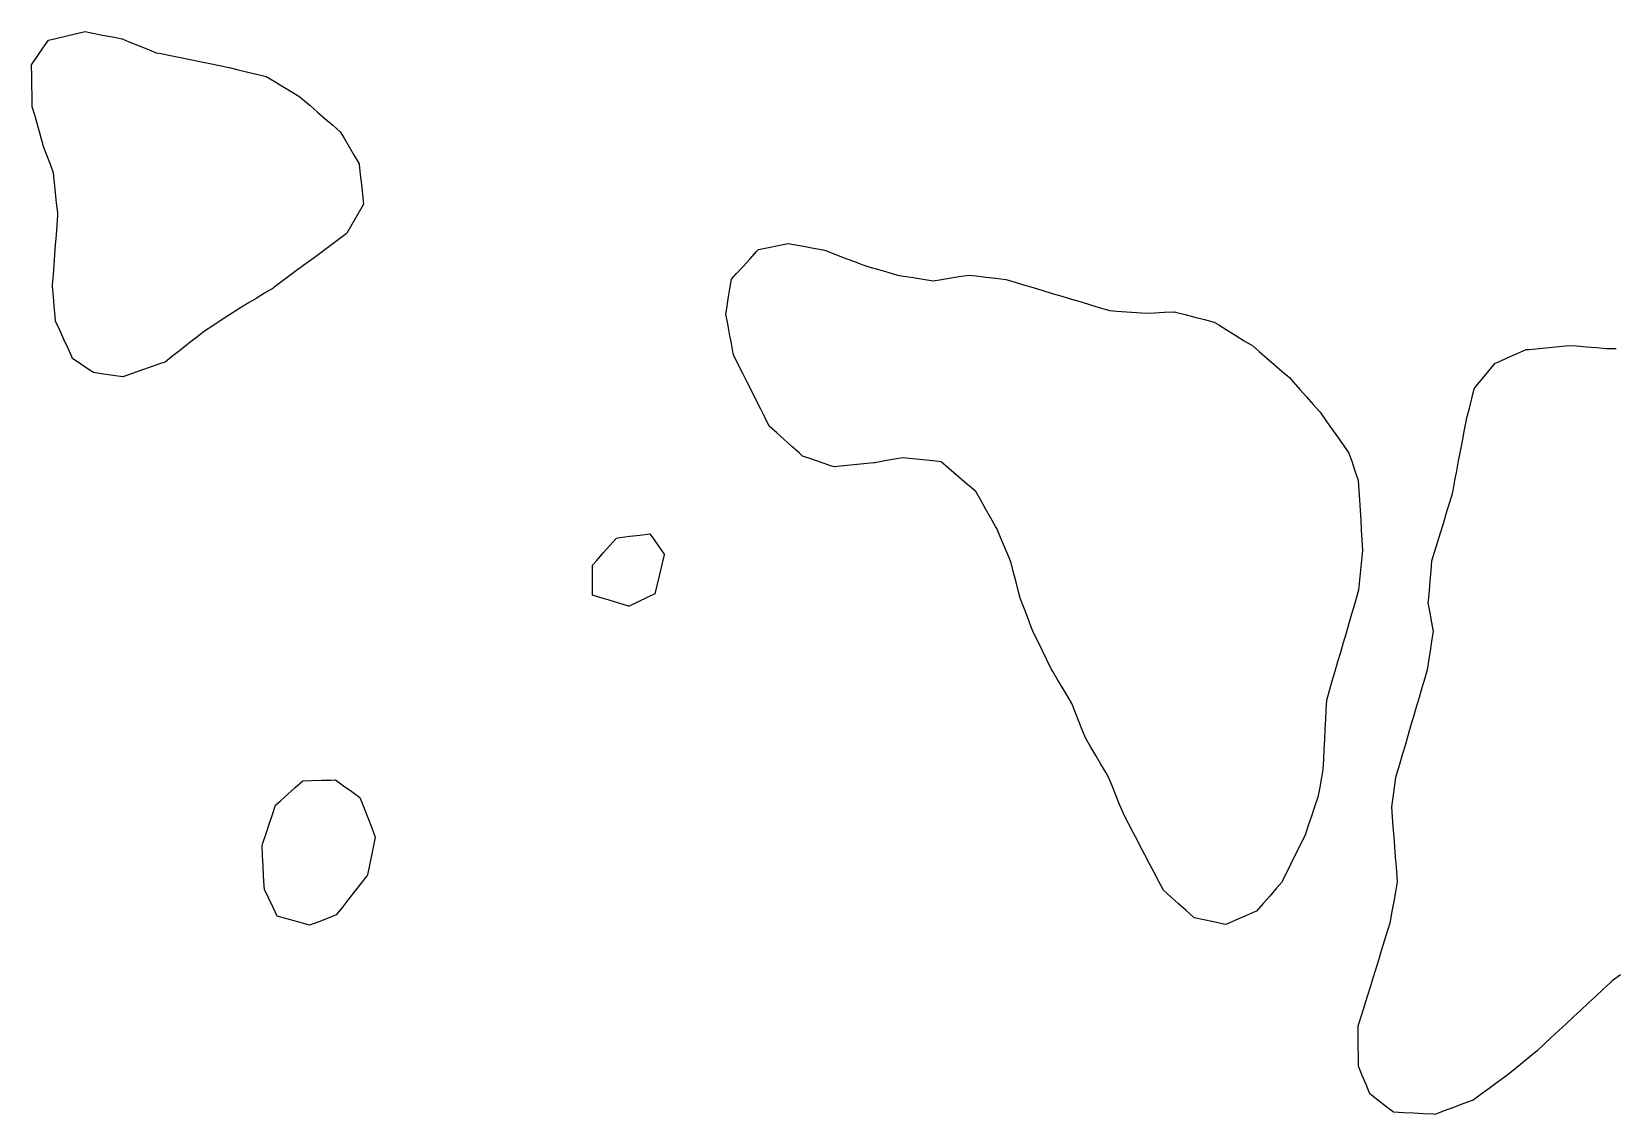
# Model space of a CAD drawing. Header units: millimetres. Extents: x 165 to 2352, y 1753 to 3323.
# Drawn here: x 1450.9 to 1609.1, y 2258.5 to 2366.8 of the extents above; entities that cross this region are included whole.
import ezdxf

# ---------------------------------------------------------------- set-up
doc = ezdxf.new("R2010")
doc.units = ezdxf.units.MM
for name, color, linetype in [('ALL_HOLES', 1, 'Continuous'), ('OUTLINE_ISLAND_01_HOLE_30', 1, 'Continuous'), ('OUTLINE_ISLAND_01_HOLE_33', 1, 'Continuous'), ('OUTLINE_ISLAND_01_HOLE_34', 1, 'Continuous'), ('OUTLINE_ISLAND_01_HOLE_38', 1, 'Continuous'), ('OUTLINE_ISLAND_01_HOLE_40', 1, 'Continuous')]:
    doc.layers.add(name, color=color, linetype=linetype)

msp = doc.modelspace()

# ---------------------------------------------------------------- linework, layer by layer
at = {"layer": 'ALL_HOLES'}
for points in [[(1450.9113, 2363.4837), (1451.4778, 2364.3078), (1452.0444, 2365.1318), (1452.6109, 2365.9558), (1453.3307, 2366.122), (1454.3051, 2366.3469), (1455.2794, 2366.5719), (1456.2538, 2366.7969), (1457.0335, 2366.6446), (1458.0149, 2366.4529), (1458.9964, 2366.2613), (1459.9778, 2366.0696), (1460.5832, 2365.8225), (1461.5091, 2365.4447), (1462.435, 2365.0668), (1463.3608, 2364.6889), (1463.8285, 2364.5933), (1464.8082, 2364.393), (1465.7879, 2364.1927), (1466.7677, 2363.9924), (1467.7474, 2363.7921), (1468.7271, 2363.5919), (1469.7069, 2363.3916), (1470.6866, 2363.1913), (1471.4484, 2363.0114), (1472.4216, 2362.7815), (1473.3948, 2362.5516), (1474.368, 2362.3218), (1475.1726, 2361.8366), (1476.0289, 2361.3201), (1476.8852, 2360.8037), (1477.7415, 2360.2872), (1478.0127, 2360.0514), (1478.7673, 2359.3952), (1479.5219, 2358.7391), (1480.2765, 2358.0829), (1481.0311, 2357.4267), (1481.7857, 2356.7705), (1482.1597, 2356.1372), (1482.668, 2355.276), (1483.1764, 2354.4149), (1483.6848, 2353.5538), (1483.6897, 2353.5065), (1483.7925, 2352.5118), (1483.8954, 2351.5171), (1483.9982, 2350.5224), (1484.1011, 2349.5277), (1483.932, 2349.2336), (1483.4336, 2348.3666), (1482.9353, 2347.4996), (1482.4369, 2346.6326), (1482.3618, 2346.5764), (1481.5611, 2345.9774), (1480.7604, 2345.3783), (1479.9597, 2344.7793), (1479.1589, 2344.1802), (1478.3582, 2343.5812), (1477.5575, 2342.9821), (1476.7568, 2342.3831), (1475.9561, 2341.784), (1475.1554, 2341.185), (1475.0781, 2341.1385), (1474.2213, 2340.6229), (1473.3644, 2340.1074), (1472.5076, 2339.5918), (1471.6507, 2339.0763), (1471.5476, 2339.0087), (1470.7111, 2338.4606), (1469.8747, 2337.9125), (1469.0383, 2337.3645), (1468.2018, 2336.8164), (1468.1955, 2336.8115), (1467.4071, 2336.1964), (1466.6186, 2335.5813), (1465.8301, 2334.9662), (1465.0417, 2334.3511), (1464.2532, 2333.736), (1463.7983, 2333.5769), (1462.8544, 2333.2466), (1461.9105, 2332.9164), (1460.9666, 2332.5862), (1460.0227, 2332.2559), (1459.0762, 2332.3922), (1458.0864, 2332.5347), (1457.0966, 2332.6772), (1456.6656, 2332.9694), (1455.8379, 2333.5306), (1455.0101, 2334.0917), (1454.9659, 2334.1886), (1454.5507, 2335.0984), (1454.1355, 2336.0081), (1453.7203, 2336.9178), (1453.3051, 2337.8276), (1453.2621, 2338.3191), (1453.1749, 2339.3153), (1453.0878, 2340.3115), (1453.0006, 2341.3077), (1453.0122, 2341.4601), (1453.0877, 2342.4572), (1453.1632, 2343.4544), (1453.2387, 2344.4515), (1453.3142, 2345.4487), (1453.3897, 2346.4458), (1453.4652, 2347.443), (1453.5408, 2348.4401), (1453.5168, 2348.6704), (1453.4135, 2349.6651), (1453.3102, 2350.6597), (1453.2069, 2351.6544), (1453.1036, 2352.649), (1452.7827, 2353.5058), (1452.4321, 2354.4423), (1452.0814, 2355.3788), (1452.0657, 2355.4347), (1451.7943, 2356.3972), (1451.5229, 2357.3597), (1451.2515, 2358.3221), (1450.9801, 2359.2846), (1450.978, 2359.412), (1450.9616, 2360.4119), (1450.9452, 2361.4118), (1450.9288, 2362.4116), (1450.9124, 2363.4115)], [(1523.6415, 2345.0072), (1524.6221, 2345.2033), (1525.6027, 2345.3994), (1526.5833, 2345.5955), (1527.1486, 2345.4956), (1528.1334, 2345.3216), (1529.1181, 2345.1477), (1530.1029, 2344.9737), (1530.3146, 2344.8924), (1531.2482, 2344.5341), (1532.1818, 2344.1757), (1533.1153, 2343.8173), (1534.0489, 2343.459), (1534.6562, 2343.2802), (1535.6155, 2342.9978), (1536.5748, 2342.7153), (1537.5341, 2342.4329), (1538.1257, 2342.3396), (1539.1135, 2342.1838), (1540.1013, 2342.028), (1541.0891, 2341.8721), (1541.7197, 2341.972), (1542.7073, 2342.1285), (1543.695, 2342.285), (1544.6827, 2342.4415), (1545.3831, 2342.3575), (1546.376, 2342.2385), (1547.3689, 2342.1194), (1548.3618, 2342.0003), (1549.1857, 2341.7538), (1550.1437, 2341.4671), (1551.1017, 2341.1805), (1552.0598, 2340.8938), (1553.0178, 2340.6071), (1553.9758, 2340.3205), (1554.9338, 2340.0338), (1555.8919, 2339.7471), (1556.8499, 2339.4605), (1557.8079, 2339.1738), (1558.766, 2338.8871), (1559.4335, 2338.8415), (1560.4312, 2338.7733), (1561.4289, 2338.705), (1562.4265, 2338.6368), (1563.2418, 2338.671), (1564.2409, 2338.7128), (1565.24, 2338.7547), (1565.3385, 2338.7293), (1566.307, 2338.4802), (1567.2755, 2338.2312), (1568.2439, 2337.9821), (1569.2124, 2337.733), (1569.6652, 2337.4522), (1570.5151, 2336.9252), (1571.3649, 2336.3982), (1572.2148, 2335.8712), (1573.0647, 2335.3442), (1573.7085, 2334.7895), (1574.4661, 2334.1367), (1575.2237, 2333.484), (1575.9812, 2332.8313), (1576.7388, 2332.1785), (1577.1254, 2331.7435), (1577.7897, 2330.9961), (1578.454, 2330.2486), (1579.1183, 2329.5011), (1579.7826, 2328.7537), (1579.8104, 2328.7142), (1580.386, 2327.8965), (1580.9617, 2327.0788), (1581.5373, 2326.261), (1582.1129, 2325.4433), (1582.6885, 2324.6256), (1582.9702, 2323.8081), (1583.2961, 2322.8627), (1583.6219, 2321.9173), (1583.6229, 2321.9006), (1583.684, 2320.9024), (1583.745, 2319.9043), (1583.8061, 2318.9062), (1583.8671, 2317.908), (1583.9282, 2316.9099), (1583.9892, 2315.9117), (1584.0503, 2314.9136), (1584.0486, 2314.8962), (1583.9505, 2313.901), (1583.8525, 2312.9058), (1583.7545, 2311.9106), (1583.6565, 2310.9155), (1583.5197, 2310.4474), (1583.2392, 2309.4875), (1582.9587, 2308.5277), (1582.6781, 2307.5678), (1582.3976, 2306.608), (1582.1171, 2305.6481), (1581.8366, 2304.6883), (1581.5561, 2303.7284), (1581.2756, 2302.7686), (1580.995, 2301.8087), (1580.7145, 2300.8489), (1580.434, 2299.889), (1580.3876, 2298.9584), (1580.3378, 2297.9596), (1580.288, 2296.9608), (1580.2381, 2295.9621), (1580.1883, 2294.9633), (1580.1385, 2293.9646), (1580.0887, 2292.9658), (1579.9441, 2292.176), (1579.7641, 2291.1923), (1579.584, 2290.2086), (1579.5786, 2290.1926), (1579.2581, 2289.2454), (1578.9376, 2288.2981), (1578.6171, 2287.3509), (1578.2966, 2286.4036), (1578.1759, 2286.1596), (1577.7327, 2285.2631), (1577.2895, 2284.3667), (1576.8464, 2283.4703), (1576.4032, 2282.5739), (1575.96, 2281.6774), (1575.4206, 2281.0613), (1574.762, 2280.3089), (1574.1033, 2279.5564), (1573.4447, 2278.8039), (1573.1134, 2278.6588), (1572.1974, 2278.2575), (1571.2815, 2277.8561), (1570.3656, 2277.4548), (1570.1357, 2277.504), (1569.1579, 2277.7133), (1568.18, 2277.9225), (1567.2022, 2278.1318), (1567.1405, 2278.1874), (1566.3978, 2278.8571), (1565.6551, 2279.5267), (1564.9124, 2280.1964), (1564.1698, 2280.866), (1564.1553, 2280.8933), (1563.6874, 2281.7771), (1563.2194, 2282.6608), (1562.7514, 2283.5445), (1562.2834, 2284.4283), (1561.8155, 2285.312), (1561.5624, 2285.7946), (1561.098, 2286.6802), (1560.6336, 2287.5658), (1560.1692, 2288.4514), (1560.1286, 2288.5512), (1559.7514, 2289.4773), (1559.3743, 2290.4035), (1558.9971, 2291.3296), (1558.62, 2292.2558), (1558.3928, 2292.6394), (1557.8833, 2293.4999), (1557.3738, 2294.3603), (1556.8642, 2295.2208), (1556.3547, 2296.0812), (1556.0803, 2296.7794), (1555.7145, 2297.7101), (1555.3487, 2298.6407), (1554.9829, 2299.5714), (1554.6059, 2300.1955), (1554.0889, 2301.0515), (1553.5719, 2301.9074), (1553.0549, 2302.7634), (1552.9159, 2303.0445), (1552.4727, 2303.9409), (1552.0295, 2304.8374), (1551.5863, 2305.7338), (1551.1431, 2306.6302), (1550.8812, 2307.3043), (1550.5192, 2308.2364), (1550.1571, 2309.1686), (1549.7951, 2310.1007), (1549.6318, 2310.7536), (1549.3892, 2311.7237), (1549.1467, 2312.6938), (1548.9041, 2313.664), (1548.6227, 2314.3297), (1548.2333, 2315.2508), (1547.8439, 2316.1718), (1547.4545, 2317.0929), (1547.3376, 2317.2983), (1546.8428, 2318.1673), (1546.348, 2319.0363), (1545.8533, 2319.9053), (1545.3585, 2320.7744), (1544.9325, 2321.1399), (1544.1735, 2321.7911), (1543.4146, 2322.4423), (1542.6557, 2323.0935), (1541.8968, 2323.7446), (1541.053, 2323.8368), (1540.0589, 2323.9454), (1539.0648, 2324.0539), (1538.0707, 2324.1625), (1537.2366, 2324.0139), (1536.252, 2323.8386), (1535.2675, 2323.6633), (1535.158, 2323.6519), (1534.1633, 2323.5486), (1533.1687, 2323.4454), (1532.174, 2323.3421), (1531.1794, 2323.2388), (1530.8531, 2323.3521), (1529.9084, 2323.6802), (1528.9637, 2324.0083), (1528.0191, 2324.3363), (1527.6805, 2324.6412), (1526.9373, 2325.3104), (1526.1942, 2325.9795), (1525.451, 2326.6486), (1524.7079, 2327.3178), (1524.2932, 2328.1404), (1523.843, 2329.0333), (1523.3929, 2329.9263), (1522.9427, 2330.8192), (1522.4925, 2331.7122), (1522.0424, 2332.6051), (1521.5922, 2333.4981), (1521.1421, 2334.391), (1521.1033, 2334.5967), (1520.9184, 2335.5795), (1520.7334, 2336.5622), (1520.5485, 2337.545), (1520.3635, 2338.5277), (1520.4497, 2339.0809), (1520.6036, 2340.069), (1520.7575, 2341.0571), (1520.9114, 2342.0452), (1521.4009, 2342.5762), (1522.0786, 2343.3115), (1522.7564, 2344.0468), (1523.4341, 2344.7821)], [(1507.0126, 2310.4056), (1507.0126, 2311.4056), (1507.0126, 2312.4056), (1507.0126, 2313.4056), (1507.4381, 2313.8845), (1508.1021, 2314.6322), (1508.7662, 2315.3799), (1509.4303, 2316.1275), (1509.7681, 2316.1714), (1510.7598, 2316.3001), (1511.7515, 2316.4289), (1512.7432, 2316.5576), (1513.0406, 2316.1414), (1513.6221, 2315.3279), (1514.2036, 2314.5143), (1514.1854, 2314.4375), (1513.9543, 2313.4646), (1513.7231, 2312.4917), (1513.492, 2311.5188), (1513.2609, 2310.5458), (1512.4914, 2310.1712), (1511.5923, 2309.7334), (1510.6932, 2309.2956), (1510.6144, 2309.3194), (1509.657, 2309.6081), (1508.6996, 2309.8968), (1507.7421, 2310.1856)], [(1481.3135, 2291.9292), (1482.1242, 2291.3437), (1482.9348, 2290.7582), (1483.7455, 2290.1727), (1483.8433, 2289.9206), (1484.205, 2288.9883), (1484.5666, 2288.056), (1484.9283, 2287.1237), (1485.2899, 2286.1914), (1485.1205, 2285.3599), (1484.9208, 2284.38), (1484.7211, 2283.4001), (1484.5215, 2282.4203), (1484.4745, 2282.3603), (1483.858, 2281.573), (1483.2414, 2280.7857), (1482.6249, 2279.9983), (1482.0083, 2279.211), (1481.3918, 2278.4237), (1480.5786, 2278.1064), (1479.647, 2277.7428), (1478.7154, 2277.3793), (1478.3664, 2277.4798), (1477.4054, 2277.7564), (1476.4444, 2278.033), (1475.4835, 2278.3096), (1475.068, 2279.163), (1474.6303, 2280.0621), (1474.1925, 2280.9612), (1474.1722, 2281.3446), (1474.1193, 2282.3432), (1474.0664, 2283.3418), (1474.0135, 2284.3404), (1473.9606, 2285.339), (1474.0518, 2285.6119), (1474.3691, 2286.5602), (1474.6863, 2287.5086), (1475.0035, 2288.4569), (1475.3208, 2289.4052), (1475.7972, 2289.8345), (1476.5401, 2290.5038), (1477.283, 2291.1732), (1478.026, 2291.8426), (1478.8963, 2291.8655), (1479.8959, 2291.8918), (1480.8956, 2291.9182)]]:
    msp.add_lwpolyline(points, close=True, dxfattribs=at)
msp.add_lwpolyline([(1609.8487, 2272.4198), (1609.0336, 2271.8405), (1608.812, 2271.6335), (1608.0814, 2270.9508), (1607.3507, 2270.2681), (1606.62, 2269.5854), (1605.8893, 2268.9026), (1605.1587, 2268.2199), (1604.428, 2267.5372), (1603.6973, 2266.8545), (1602.9666, 2266.1717), (1602.236, 2265.489), (1601.5053, 2264.8063), (1600.8294, 2264.257), (1600.0534, 2263.6263), (1599.2774, 2262.9956), (1598.5013, 2262.3649), (1598.3365, 2262.2447), (1597.5284, 2261.6556), (1596.7203, 2261.0666), (1595.9123, 2260.4775), (1595.1042, 2259.8885), (1595.0344, 2259.8624), (1594.0975, 2259.5128), (1593.1607, 2259.1631), (1592.2238, 2258.8134), (1591.2869, 2258.4637), (1591.1345, 2258.4714), (1590.1358, 2258.5213), (1589.137, 2258.5712), (1588.1383, 2258.6212), (1587.1395, 2258.6711), (1586.3571, 2259.2844), (1585.5701, 2259.9013), (1584.7831, 2260.5182), (1584.4048, 2261.4426), (1584.026, 2262.368), (1583.6473, 2263.2935), (1583.6472, 2263.2986), (1583.6386, 2264.2986), (1583.6301, 2265.2986), (1583.6215, 2266.2985), (1583.6129, 2267.2985), (1583.6784, 2267.5095), (1583.975, 2268.4645), (1584.2715, 2269.4195), (1584.5681, 2270.3745), (1584.8646, 2271.3295), (1585.075, 2272.0094), (1585.3707, 2272.9646), (1585.6664, 2273.9199), (1585.9622, 2274.8752), (1586.2579, 2275.8305), (1586.5536, 2276.7857), (1586.8493, 2277.741), (1586.856, 2277.7788), (1587.0305, 2278.7634), (1587.2051, 2279.7481), (1587.3797, 2280.7327), (1587.5542, 2281.7174), (1587.5134, 2282.2389), (1587.4355, 2283.2359), (1587.3575, 2284.2329), (1587.2795, 2285.2298), (1587.2015, 2286.2268), (1587.1235, 2287.2237), (1587.0455, 2288.2207), (1586.9675, 2289.2176), (1587.1041, 2290.1839), (1587.244, 2291.1741), (1587.384, 2292.1642), (1587.4934, 2292.5378), (1587.7745, 2293.4974), (1588.0557, 2294.4571), (1588.3368, 2295.4168), (1588.6179, 2296.3765), (1588.899, 2297.3361), (1589.1802, 2298.2958), (1589.4613, 2299.2555), (1589.7424, 2300.2151), (1590.0235, 2301.1748), (1590.3047, 2302.1345), (1590.5858, 2303.0942), (1590.6966, 2303.8181), (1590.8478, 2304.8066), (1590.9991, 2305.7951), (1591.1504, 2306.7836), (1590.9889, 2307.6732), (1590.8103, 2308.6571), (1590.6318, 2309.6411), (1590.6507, 2309.8633), (1590.7354, 2310.8597), (1590.8202, 2311.8561), (1590.9049, 2312.8525), (1590.9897, 2313.8489), (1591.2583, 2314.7242), (1591.5517, 2315.6802), (1591.8451, 2316.6362), (1592.1385, 2317.5921), (1592.4319, 2318.5481), (1592.7253, 2319.5041), (1593.0186, 2320.4601), (1593.1023, 2320.9004), (1593.2891, 2321.8828), (1593.4759, 2322.8652), (1593.6627, 2323.8476), (1593.8495, 2324.83), (1594.0363, 2325.8124), (1594.2231, 2326.7948), (1594.4099, 2327.7772), (1594.5008, 2328.1545), (1594.735, 2329.1267), (1594.9693, 2330.0989), (1595.2035, 2331.0711), (1595.4046, 2331.3126), (1596.0443, 2332.0812), (1596.684, 2332.8498), (1597.3238, 2333.6184), (1597.6786, 2333.7742), (1598.5942, 2334.1761), (1599.5099, 2334.578), (1600.4256, 2334.98), (1600.7149, 2335.009), (1601.7099, 2335.1089), (1602.7049, 2335.2087), (1603.6999, 2335.3086), (1604.6949, 2335.4085), (1605.4477, 2335.3463), (1606.4443, 2335.264), (1607.4409, 2335.1817), (1608.4375, 2335.0994), (1609.4094, 2335.0992)], dxfattribs=at)
at = {"layer": 'OUTLINE_ISLAND_01_HOLE_30'}
msp.add_lwpolyline([(1481.3135, 2291.9292), (1482.1242, 2291.3437), (1482.9348, 2290.7582), (1483.7455, 2290.1727), (1483.8433, 2289.9206), (1484.205, 2288.9883), (1484.5666, 2288.056), (1484.9283, 2287.1237), (1485.2899, 2286.1914), (1485.1205, 2285.3599), (1484.9208, 2284.38), (1484.7211, 2283.4001), (1484.5215, 2282.4203), (1484.4745, 2282.3603), (1483.858, 2281.573), (1483.2414, 2280.7857), (1482.6249, 2279.9983), (1482.0083, 2279.211), (1481.3918, 2278.4237), (1480.5786, 2278.1064), (1479.647, 2277.7428), (1478.7154, 2277.3793), (1478.3664, 2277.4798), (1477.4054, 2277.7564), (1476.4444, 2278.033), (1475.4835, 2278.3096), (1475.068, 2279.163), (1474.6303, 2280.0621), (1474.1925, 2280.9612), (1474.1722, 2281.3446), (1474.1193, 2282.3432), (1474.0664, 2283.3418), (1474.0135, 2284.3404), (1473.9606, 2285.339), (1474.0518, 2285.6119), (1474.3691, 2286.5602), (1474.6863, 2287.5086), (1475.0035, 2288.4569), (1475.3208, 2289.4052), (1475.7972, 2289.8345), (1476.5401, 2290.5038), (1477.283, 2291.1732), (1478.026, 2291.8426), (1478.8963, 2291.8655), (1479.8959, 2291.8918), (1480.8956, 2291.9182)], close=True, dxfattribs=at)
at = {"layer": 'OUTLINE_ISLAND_01_HOLE_33'}
msp.add_lwpolyline([(1507.0126, 2310.4056), (1507.0126, 2311.4056), (1507.0126, 2312.4056), (1507.0126, 2313.4056), (1507.4381, 2313.8845), (1508.1021, 2314.6322), (1508.7662, 2315.3799), (1509.4303, 2316.1275), (1509.7681, 2316.1714), (1510.7598, 2316.3001), (1511.7515, 2316.4289), (1512.7432, 2316.5576), (1513.0406, 2316.1414), (1513.6221, 2315.3279), (1514.2036, 2314.5143), (1514.1854, 2314.4375), (1513.9543, 2313.4646), (1513.7231, 2312.4917), (1513.492, 2311.5188), (1513.2609, 2310.5458), (1512.4914, 2310.1712), (1511.5923, 2309.7334), (1510.6932, 2309.2956), (1510.6144, 2309.3194), (1509.657, 2309.6081), (1508.6996, 2309.8968), (1507.7421, 2310.1856)], close=True, dxfattribs=at)
at = {"layer": 'OUTLINE_ISLAND_01_HOLE_34'}
msp.add_lwpolyline([(1523.6415, 2345.0072), (1524.6221, 2345.2033), (1525.6027, 2345.3994), (1526.5833, 2345.5955), (1527.1486, 2345.4956), (1528.1334, 2345.3216), (1529.1181, 2345.1477), (1530.1029, 2344.9737), (1530.3146, 2344.8924), (1531.2482, 2344.5341), (1532.1818, 2344.1757), (1533.1153, 2343.8173), (1534.0489, 2343.459), (1534.6562, 2343.2802), (1535.6155, 2342.9978), (1536.5748, 2342.7153), (1537.5341, 2342.4329), (1538.1257, 2342.3396), (1539.1135, 2342.1838), (1540.1013, 2342.028), (1541.0891, 2341.8721), (1541.7197, 2341.972), (1542.7073, 2342.1285), (1543.695, 2342.285), (1544.6827, 2342.4415), (1545.3831, 2342.3575), (1546.376, 2342.2385), (1547.3689, 2342.1194), (1548.3618, 2342.0003), (1549.1857, 2341.7538), (1550.1437, 2341.4671), (1551.1017, 2341.1805), (1552.0598, 2340.8938), (1553.0178, 2340.6071), (1553.9758, 2340.3205), (1554.9338, 2340.0338), (1555.8919, 2339.7471), (1556.8499, 2339.4605), (1557.8079, 2339.1738), (1558.766, 2338.8871), (1559.4335, 2338.8415), (1560.4312, 2338.7733), (1561.4289, 2338.705), (1562.4265, 2338.6368), (1563.2418, 2338.671), (1564.2409, 2338.7128), (1565.24, 2338.7547), (1565.3385, 2338.7293), (1566.307, 2338.4802), (1567.2755, 2338.2312), (1568.2439, 2337.9821), (1569.2124, 2337.733), (1569.6652, 2337.4522), (1570.5151, 2336.9252), (1571.3649, 2336.3982), (1572.2148, 2335.8712), (1573.0647, 2335.3442), (1573.7085, 2334.7895), (1574.4661, 2334.1367), (1575.2237, 2333.484), (1575.9812, 2332.8313), (1576.7388, 2332.1785), (1577.1254, 2331.7435), (1577.7897, 2330.9961), (1578.454, 2330.2486), (1579.1183, 2329.5011), (1579.7826, 2328.7537), (1579.8104, 2328.7142), (1580.386, 2327.8965), (1580.9617, 2327.0788), (1581.5373, 2326.261), (1582.1129, 2325.4433), (1582.6885, 2324.6256), (1582.9702, 2323.8081), (1583.2961, 2322.8627), (1583.6219, 2321.9173), (1583.6229, 2321.9006), (1583.684, 2320.9024), (1583.745, 2319.9043), (1583.8061, 2318.9062), (1583.8671, 2317.908), (1583.9282, 2316.9099), (1583.9892, 2315.9117), (1584.0503, 2314.9136), (1584.0486, 2314.8962), (1583.9505, 2313.901), (1583.8525, 2312.9058), (1583.7545, 2311.9106), (1583.6565, 2310.9155), (1583.5197, 2310.4474), (1583.2392, 2309.4875), (1582.9587, 2308.5277), (1582.6781, 2307.5678), (1582.3976, 2306.608), (1582.1171, 2305.6481), (1581.8366, 2304.6883), (1581.5561, 2303.7284), (1581.2756, 2302.7686), (1580.995, 2301.8087), (1580.7145, 2300.8489), (1580.434, 2299.889), (1580.3876, 2298.9584), (1580.3378, 2297.9596), (1580.288, 2296.9608), (1580.2381, 2295.9621), (1580.1883, 2294.9633), (1580.1385, 2293.9646), (1580.0887, 2292.9658), (1579.9441, 2292.176), (1579.7641, 2291.1923), (1579.584, 2290.2086), (1579.5786, 2290.1926), (1579.2581, 2289.2454), (1578.9376, 2288.2981), (1578.6171, 2287.3509), (1578.2966, 2286.4036), (1578.1759, 2286.1596), (1577.7327, 2285.2631), (1577.2895, 2284.3667), (1576.8464, 2283.4703), (1576.4032, 2282.5739), (1575.96, 2281.6774), (1575.4206, 2281.0613), (1574.762, 2280.3089), (1574.1033, 2279.5564), (1573.4447, 2278.8039), (1573.1134, 2278.6588), (1572.1974, 2278.2575), (1571.2815, 2277.8561), (1570.3656, 2277.4548), (1570.1357, 2277.504), (1569.1579, 2277.7133), (1568.18, 2277.9225), (1567.2022, 2278.1318), (1567.1405, 2278.1874), (1566.3978, 2278.8571), (1565.6551, 2279.5267), (1564.9124, 2280.1964), (1564.1698, 2280.866), (1564.1553, 2280.8933), (1563.6874, 2281.7771), (1563.2194, 2282.6608), (1562.7514, 2283.5445), (1562.2834, 2284.4283), (1561.8155, 2285.312), (1561.5624, 2285.7946), (1561.098, 2286.6802), (1560.6336, 2287.5658), (1560.1692, 2288.4514), (1560.1286, 2288.5512), (1559.7514, 2289.4773), (1559.3743, 2290.4035), (1558.9971, 2291.3296), (1558.62, 2292.2558), (1558.3928, 2292.6394), (1557.8833, 2293.4999), (1557.3738, 2294.3603), (1556.8642, 2295.2208), (1556.3547, 2296.0812), (1556.0803, 2296.7794), (1555.7145, 2297.7101), (1555.3487, 2298.6407), (1554.9829, 2299.5714), (1554.6059, 2300.1955), (1554.0889, 2301.0515), (1553.5719, 2301.9074), (1553.0549, 2302.7634), (1552.9159, 2303.0445), (1552.4727, 2303.9409), (1552.0295, 2304.8374), (1551.5863, 2305.7338), (1551.1431, 2306.6302), (1550.8812, 2307.3043), (1550.5192, 2308.2364), (1550.1571, 2309.1686), (1549.7951, 2310.1007), (1549.6318, 2310.7536), (1549.3892, 2311.7237), (1549.1467, 2312.6938), (1548.9041, 2313.664), (1548.6227, 2314.3297), (1548.2333, 2315.2508), (1547.8439, 2316.1718), (1547.4545, 2317.0929), (1547.3376, 2317.2983), (1546.8428, 2318.1673), (1546.348, 2319.0363), (1545.8533, 2319.9053), (1545.3585, 2320.7744), (1544.9325, 2321.1399), (1544.1735, 2321.7911), (1543.4146, 2322.4423), (1542.6557, 2323.0935), (1541.8968, 2323.7446), (1541.053, 2323.8368), (1540.0589, 2323.9454), (1539.0648, 2324.0539), (1538.0707, 2324.1625), (1537.2366, 2324.0139), (1536.252, 2323.8386), (1535.2675, 2323.6633), (1535.158, 2323.6519), (1534.1633, 2323.5486), (1533.1687, 2323.4454), (1532.174, 2323.3421), (1531.1794, 2323.2388), (1530.8531, 2323.3521), (1529.9084, 2323.6802), (1528.9637, 2324.0083), (1528.0191, 2324.3363), (1527.6805, 2324.6412), (1526.9373, 2325.3104), (1526.1942, 2325.9795), (1525.451, 2326.6486), (1524.7079, 2327.3178), (1524.2932, 2328.1404), (1523.843, 2329.0333), (1523.3929, 2329.9263), (1522.9427, 2330.8192), (1522.4925, 2331.7122), (1522.0424, 2332.6051), (1521.5922, 2333.4981), (1521.1421, 2334.391), (1521.1033, 2334.5967), (1520.9184, 2335.5795), (1520.7334, 2336.5622), (1520.5485, 2337.545), (1520.3635, 2338.5277), (1520.4497, 2339.0809), (1520.6036, 2340.069), (1520.7575, 2341.0571), (1520.9114, 2342.0452), (1521.4009, 2342.5762), (1522.0786, 2343.3115), (1522.7564, 2344.0468), (1523.4341, 2344.7821)], close=True, dxfattribs=at)
at = {"layer": 'OUTLINE_ISLAND_01_HOLE_38'}
msp.add_lwpolyline([(1450.9113, 2363.4837), (1451.4778, 2364.3078), (1452.0444, 2365.1318), (1452.6109, 2365.9558), (1453.3307, 2366.122), (1454.3051, 2366.3469), (1455.2794, 2366.5719), (1456.2538, 2366.7969), (1457.0335, 2366.6446), (1458.0149, 2366.4529), (1458.9964, 2366.2613), (1459.9778, 2366.0696), (1460.5832, 2365.8225), (1461.5091, 2365.4447), (1462.435, 2365.0668), (1463.3608, 2364.6889), (1463.8285, 2364.5933), (1464.8082, 2364.393), (1465.7879, 2364.1927), (1466.7677, 2363.9924), (1467.7474, 2363.7921), (1468.7271, 2363.5919), (1469.7069, 2363.3916), (1470.6866, 2363.1913), (1471.4484, 2363.0114), (1472.4216, 2362.7815), (1473.3948, 2362.5516), (1474.368, 2362.3218), (1475.1726, 2361.8366), (1476.0289, 2361.3201), (1476.8852, 2360.8037), (1477.7415, 2360.2872), (1478.0127, 2360.0514), (1478.7673, 2359.3952), (1479.5219, 2358.7391), (1480.2765, 2358.0829), (1481.0311, 2357.4267), (1481.7857, 2356.7705), (1482.1597, 2356.1372), (1482.668, 2355.276), (1483.1764, 2354.4149), (1483.6848, 2353.5538), (1483.6897, 2353.5065), (1483.7925, 2352.5118), (1483.8954, 2351.5171), (1483.9982, 2350.5224), (1484.1011, 2349.5277), (1483.932, 2349.2336), (1483.4336, 2348.3666), (1482.9353, 2347.4996), (1482.4369, 2346.6326), (1482.3618, 2346.5764), (1481.5611, 2345.9774), (1480.7604, 2345.3783), (1479.9597, 2344.7793), (1479.1589, 2344.1802), (1478.3582, 2343.5812), (1477.5575, 2342.9821), (1476.7568, 2342.3831), (1475.9561, 2341.784), (1475.1554, 2341.185), (1475.0781, 2341.1385), (1474.2213, 2340.6229), (1473.3644, 2340.1074), (1472.5076, 2339.5918), (1471.6507, 2339.0763), (1471.5476, 2339.0087), (1470.7111, 2338.4606), (1469.8747, 2337.9125), (1469.0383, 2337.3645), (1468.2018, 2336.8164), (1468.1955, 2336.8115), (1467.4071, 2336.1964), (1466.6186, 2335.5813), (1465.8301, 2334.9662), (1465.0417, 2334.3511), (1464.2532, 2333.736), (1463.7983, 2333.5769), (1462.8544, 2333.2466), (1461.9105, 2332.9164), (1460.9666, 2332.5862), (1460.0227, 2332.2559), (1459.0762, 2332.3922), (1458.0864, 2332.5347), (1457.0966, 2332.6772), (1456.6656, 2332.9694), (1455.8379, 2333.5306), (1455.0101, 2334.0917), (1454.9659, 2334.1886), (1454.5507, 2335.0984), (1454.1355, 2336.0081), (1453.7203, 2336.9178), (1453.3051, 2337.8276), (1453.2621, 2338.3191), (1453.1749, 2339.3153), (1453.0878, 2340.3115), (1453.0006, 2341.3077), (1453.0122, 2341.4601), (1453.0877, 2342.4572), (1453.1632, 2343.4544), (1453.2387, 2344.4515), (1453.3142, 2345.4487), (1453.3897, 2346.4458), (1453.4652, 2347.443), (1453.5408, 2348.4401), (1453.5168, 2348.6704), (1453.4135, 2349.6651), (1453.3102, 2350.6597), (1453.2069, 2351.6544), (1453.1036, 2352.649), (1452.7827, 2353.5058), (1452.4321, 2354.4423), (1452.0814, 2355.3788), (1452.0657, 2355.4347), (1451.7943, 2356.3972), (1451.5229, 2357.3597), (1451.2515, 2358.3221), (1450.9801, 2359.2846), (1450.978, 2359.412), (1450.9616, 2360.4119), (1450.9452, 2361.4118), (1450.9288, 2362.4116), (1450.9124, 2363.4115)], close=True, dxfattribs=at)
at = {"layer": 'OUTLINE_ISLAND_01_HOLE_40'}
msp.add_lwpolyline([(1609.8487, 2272.4198), (1609.0336, 2271.8405), (1608.812, 2271.6335), (1608.0814, 2270.9508), (1607.3507, 2270.2681), (1606.62, 2269.5854), (1605.8893, 2268.9026), (1605.1587, 2268.2199), (1604.428, 2267.5372), (1603.6973, 2266.8545), (1602.9666, 2266.1717), (1602.236, 2265.489), (1601.5053, 2264.8063), (1600.8294, 2264.257), (1600.0534, 2263.6263), (1599.2774, 2262.9956), (1598.5013, 2262.3649), (1598.3365, 2262.2447), (1597.5284, 2261.6556), (1596.7203, 2261.0666), (1595.9123, 2260.4775), (1595.1042, 2259.8885), (1595.0344, 2259.8624), (1594.0975, 2259.5128), (1593.1607, 2259.1631), (1592.2238, 2258.8134), (1591.2869, 2258.4637), (1591.1345, 2258.4714), (1590.1358, 2258.5213), (1589.137, 2258.5712), (1588.1383, 2258.6212), (1587.1395, 2258.6711), (1586.3571, 2259.2844), (1585.5701, 2259.9013), (1584.7831, 2260.5182), (1584.4048, 2261.4426), (1584.026, 2262.368), (1583.6473, 2263.2935), (1583.6472, 2263.2986), (1583.6386, 2264.2986), (1583.6301, 2265.2986), (1583.6215, 2266.2985), (1583.6129, 2267.2985), (1583.6784, 2267.5095), (1583.975, 2268.4645), (1584.2715, 2269.4195), (1584.5681, 2270.3745), (1584.8646, 2271.3295), (1585.075, 2272.0094), (1585.3707, 2272.9646), (1585.6664, 2273.9199), (1585.9622, 2274.8752), (1586.2579, 2275.8305), (1586.5536, 2276.7857), (1586.8493, 2277.741), (1586.856, 2277.7788), (1587.0305, 2278.7634), (1587.2051, 2279.7481), (1587.3797, 2280.7327), (1587.5542, 2281.7174), (1587.5134, 2282.2389), (1587.4355, 2283.2359), (1587.3575, 2284.2329), (1587.2795, 2285.2298), (1587.2015, 2286.2268), (1587.1235, 2287.2237), (1587.0455, 2288.2207), (1586.9675, 2289.2176), (1587.1041, 2290.1839), (1587.244, 2291.1741), (1587.384, 2292.1642), (1587.4934, 2292.5378), (1587.7745, 2293.4974), (1588.0557, 2294.4571), (1588.3368, 2295.4168), (1588.6179, 2296.3765), (1588.899, 2297.3361), (1589.1802, 2298.2958), (1589.4613, 2299.2555), (1589.7424, 2300.2151), (1590.0235, 2301.1748), (1590.3047, 2302.1345), (1590.5858, 2303.0942), (1590.6966, 2303.8181), (1590.8478, 2304.8066), (1590.9991, 2305.7951), (1591.1504, 2306.7836), (1590.9889, 2307.6732), (1590.8103, 2308.6571), (1590.6318, 2309.6411), (1590.6507, 2309.8633), (1590.7354, 2310.8597), (1590.8202, 2311.8561), (1590.9049, 2312.8525), (1590.9897, 2313.8489), (1591.2583, 2314.7242), (1591.5517, 2315.6802), (1591.8451, 2316.6362), (1592.1385, 2317.5921), (1592.4319, 2318.5481), (1592.7253, 2319.5041), (1593.0186, 2320.4601), (1593.1023, 2320.9004), (1593.2891, 2321.8828), (1593.4759, 2322.8652), (1593.6627, 2323.8476), (1593.8495, 2324.83), (1594.0363, 2325.8124), (1594.2231, 2326.7948), (1594.4099, 2327.7772), (1594.5008, 2328.1545), (1594.735, 2329.1267), (1594.9693, 2330.0989), (1595.2035, 2331.0711), (1595.4046, 2331.3126), (1596.0443, 2332.0812), (1596.684, 2332.8498), (1597.3238, 2333.6184), (1597.6786, 2333.7742), (1598.5942, 2334.1761), (1599.5099, 2334.578), (1600.4256, 2334.98), (1600.7149, 2335.009), (1601.7099, 2335.1089), (1602.7049, 2335.2087), (1603.6999, 2335.3086), (1604.6949, 2335.4085), (1605.4477, 2335.3463), (1606.4443, 2335.264), (1607.4409, 2335.1817), (1608.4375, 2335.0994), (1609.4094, 2335.0992)], dxfattribs=at)

doc.saveas('drawing.dxf')
